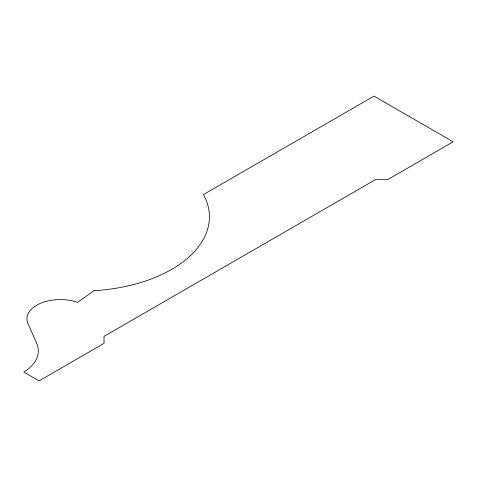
<?xml version="1.0" encoding="UTF-8"?>
<svg xmlns="http://www.w3.org/2000/svg" width="477" height="477" viewBox="0 0 477 477"><rect width="100%" height="100%" fill="white"/><g stroke="black" fill="none" stroke-linecap="round" stroke-linejoin="round"><path stroke-width="0.72" d="M93.975 290.702L77.638 302.37A33.39 19.277 0 0 0 39.341 303.843A33.39 19.277 0 0 0 28.745 325.141L37.182 344.525A53.979 31.166 0 0 1 23.85 372.096L39.072 380.884L104.016 343.392L104.016 336.357L376.031 179.316L388.206 179.316L453.15 141.818L373.986 96.115L203.488 194.556A128.617 74.257 0 0 1 93.975 290.702"/></g></svg>
